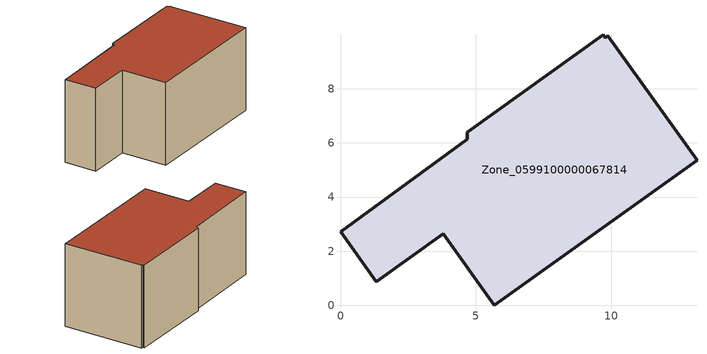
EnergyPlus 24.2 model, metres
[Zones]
Zone_0599100000067814
 floor ground (C_G): 9.87,9.96 13.16,5.35 5.68,0 3.8,2.64 1.32,0.87 0,2.71 4.67,6.13 4.67,6.39 9.7,10 9.78,9.89 z0
 wall outside (C_F): 4.67,6.13 0,2.71 1.32,0.87 3.8,2.64 5.68,0 13.16,5.35 9.87,9.96 9.78,9.89 9.7,10 4.67,6.39 4.67,6.13 z0:5.72
 roof outside (C_R): 13.16,5.35 9.87,9.96 9.78,9.89 9.7,10 4.67,6.39 4.67,6.13 0,2.71 1.32,0.87 3.8,2.64 5.68,0 z5.72
[BUILDING]
Pand.0599100000067814: North Axis=0; Terrain=City; Loads Convergence Tolerance Value=0.04; Temperature Convergence Tolerance Value=0.4; Solar Distribution=FullExterior; Maximum Number of Warmup Days=25; Minimum Number of Warmup Days=1
[Site:Location]
Rotterdam.The.Hague.AP_ZH_NLD Design_Conditions: Latitude=51.96; Longitude=4.45; Time Zone=1; Elevation=-4.5
[SITE:GROUNDTEMPERATURE:BUILDINGSURFACE]
18, 18, 18, 18, 18, 18, 18, 18, 18, 18, 18, 18
[MATERIAL] Thermal Absorptance=0.9; Solar Absorptance=0.7; Visible Absorptance=0.7
Name | Roughness | Thickness | Conductivity | Density | Specific Heat
G.TC.1975-1991 | MediumSmooth | 0.15 | 0.288461 | 540 | 1210
F.TC.1975-1991 | Rough | 0.3 | 0.230769 | 1920 | 840
R.TC.1975-1991 | MediumRough | 0.2 | 0.153846 | 1500 | 1000
[CONSTRUCTION]
C_G: G.TC.1975-1991
C_F: F.TC.1975-1991
C_R: R.TC.1975-1991
[ZONE]
Zone_0599100000067814: Type=1; Multiplier=1; Ceiling Height=Autocalculate; Volume=Autocalculate; Floor Area=autocalculate; Part of Total Floor Area=Yes
[ZONEINFILTRATION:DESIGNFLOWRATE]
Infil_Zone_0599100000067814: Zone or ZoneList or Space or SpaceList=Zone_0599100000067814; Schedule=AlwaysOn; Design Flow Rate Calculation Method=Flow/Area; Flow Rate per Floor Area=0.003; Constant Term Coefficient=1; Temperature Term Coefficient=0; Velocity Term Coefficient=0; Velocity Squared Term Coefficient=0
[HVACTEMPLATE:ZONE:IDEALLOADSAIRSYSTEM]
Zone_0599100000067814: Maximum Heating Supply Air Temperature=50; Minimum Cooling Supply Air Temperature=13; Maximum Heating Supply Air Humidity Ratio=0.0156; Minimum Cooling Supply Air Humidity Ratio=0.0077; Heating Limit=NoLimit; Cooling Limit=NoLimit; Dehumidification Control Type=ConstantSensibleHeatRatio; Cooling Sensible Heat Ratio=0.7; Dehumidification Setpoint=60; Humidification Control Type=None; Humidification Setpoint=30; Outdoor Air Method=None; Outdoor Air Flow Rate per Person=0.00944; Outdoor Air Flow Rate per Zone Floor Area=0; Outdoor Air Flow Rate per Zone=0; Demand Controlled Ventilation Type=None; Outdoor Air Economizer Type=NoEconomizer; Heat Recovery Type=None; Sensible Heat Recovery Effectiveness=0.7; Latent Heat Recovery Effectiveness=0.65
[ZONECONTROL:THERMOSTAT]
ThermostatControl_Zone_0599100000067814: Zone or ZoneList=Zone_0599100000067814; Control Type Schedule=DualSetpointControlType; Control 1=Thermostat_Zone_0599100000067814; Temperature Difference Between Cutout And Setpoint=0
[THERMOSTATSETPOINT:DUALSETPOINT]
Thermostat_Zone_0599100000067814: Heating Setpoint Temperature Schedule=HeatingSetpoint_Zone_0599100000067814; Cooling Setpoint Temperature Schedule=CoolingSetpoint_Zone_0599100000067814
[SCHEDULE:COMPACT]
HeatingSetpoint_Zone_0599100000067814: Through: 12/31, For: AllDays, Until: 24:00, 21
CoolingSetpoint_Zone_0599100000067814: Through: 12/31, For: AllDays, Until: 24:00, 24
DualSetpointControlType: Through: 12/31, For: AllDays, Until: 24:00, 4
AlwaysOn: Through: 12/31, For: AllDays, Until: 24:00, 1
